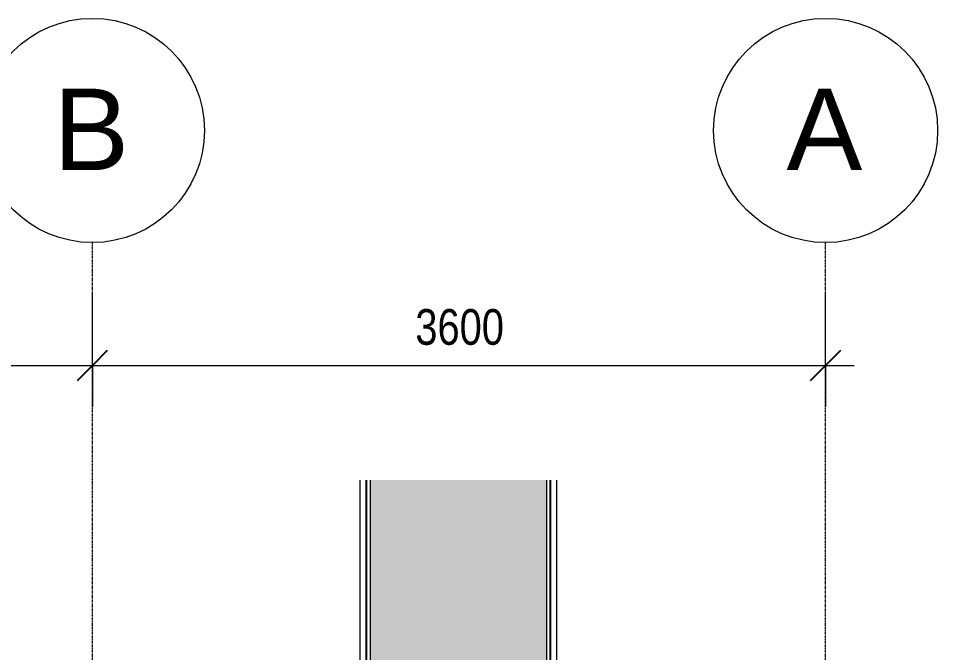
# Model space of a CAD drawing. Header units: millimetres. Extents: x -12186 to 152825, y -4386 to 9463.
# Drawn here: x 65607 to 70120, y 6074 to 9185 of the extents above; entities that cross this region are included whole.
import ezdxf

# ---------------------------------------------------------------- set-up
doc = ezdxf.new("R2010")
doc.units = ezdxf.units.MM
doc.linetypes.add('Grid Line', pattern=[22.225, 12.7, -3.175, 3.175, -3.175])
for name, color, linetype, lineweight in [('A-ANNO-DIMS', 211, 'Continuous', 5), ('A-ANNO-DIMS-100', 211, 'Continuous', 5), ('A-GLAZ', 151, 'Continuous', 9), ('I-WALL', 2, 'Continuous', 9), ('S-GRID', 1, 'Continuous', 5), ('S-GRID-IDEN', 1, 'Continuous', 5)]:
    doc.layers.add(name, color=color, linetype=linetype, lineweight=lineweight)
doc.styles.add('Arial_1', font='arial.ttf', dxfattribs={"height": 400})
doc.styles.add('Arial_3', font='arial.ttf', dxfattribs={"width": 0.8, "height": 175})
doc.dimstyles.new('SVA_Arc_Length-1_8mm_BLUE', dxfattribs={"dimscale": 304.8, "dimtxt": 178.545395, "dimasz": 0.492126, "dimexe": 0.656168, "dimexo": 0.0625, "dimgap": 0.164042, "dimtad": 1, "dimdec": 0, "dimrnd": 5, "dimzin": 0, "dimdsep": 46, "dimtxsty": 'Arial_3', "dimblk1": 'OBLIQUE', "dimblk2": 'OBLIQUE', "dimsah": 1, "dimcen": 0.09, "dimdle": 0.459318, "dimazin": 0, "dimtfac": 1, "dimtdec": 4, "dimtix": 1, "dimtmove": 0, "dimatfit": 3, "dimfxl": 1.148294, "dimfxlon": 1, "dimtvp": 1, "dimtfill": 1, "dimtolj": 1, "dimtzin": 0, "dimarcsym": 2})

# ---------------------------------------------------------------- blocks, each defined once
blk = doc.blocks.new('Window Aluminium Fixed 1 - Type 1-V219-Section B-B')
at = {"layer": 'A-GLAZ', "lineweight": 5}
blk.add_hatch(color=256, dxfattribs=at).paths.add_polyline_path([(2539.2, 5932.5), (3406.1, 5932.5), (3406.1, 6919.9), (2539.2, 6919.9), (2539.2, 6064.8)])
for p, q in [((2520.2, 5913.4), (2520.2, 6919.9)), ((2521.2, 6919.9), (2521.2, 5914.4)), ((2539.2, 6919.9), (2539.2, 5932.5)), ((3406.1, 6919.9), (3406.1, 5932.5)), ((3424.2, 5914.4), (3424.2, 6919.9)), ((3425.2, 6919.9), (3425.2, 5913.4)), ((3425.2, 5913.4), (2520.2, 5913.4)), ((2539.2, 5932.5), (2521.2, 5914.4)), ((2521.2, 5914.4), (3424.2, 5914.4)), ((2539.2, 5932.5), (3406.1, 5932.5)), ((3406.1, 5932.5), (3424.2, 5914.4))]:
    blk.add_line(p, q, dxfattribs=at)
blk = doc.blocks.new('Grid - M_Grid Head - Circle-13408-Section B-B')
at = {"layer": 'S-GRID-IDEN'}
blk.add_circle((-896.3, 8635.3), 550, dxfattribs=at)
blk = doc.blocks.new('DIMBLOCK26-Section B-B')
at = {"layer": 'A-ANNO-DIMS-100'}
for p, q in [((62369.9, 7481.7), (62369.9, 7831.7)), ((65969.9, 7481.7), (65969.9, 7831.7)), ((62369.9, 7481.7), (65969.9, 7481.7)), ((62369.9, 7481.7), (62369.9, 7281.7)), ((65969.9, 7481.7), (65969.9, 7281.7))]:
    blk.add_line(p, q, dxfattribs=at)
at = {"layer": 'A-ANNO-DIMS-100', "lineweight": 25}
for p, q in [((62369.9, 7481.7), (62444.9, 7556.7)), ((65969.9, 7481.7), (66044.9, 7556.7)), ((62369.9, 7481.7), (62294.9, 7406.7)), ((65969.9, 7481.7), (65894.9, 7406.7))]:
    blk.add_line(p, q, dxfattribs=at)
at = {"layer": 'A-ANNO-DIMS-100', "color": 0, "insert": (63955.6, 7758.9), "char_height": 175, "width": 514.211, "attachment_point": 1, "line_spacing_factor": 0.941778, "style": 'Arial_3', "bg_fill": 3, "box_fill_scale": 1.25, "bg_fill_color": 256, "bg_fill_true_color": 13158600, "bg_fill_transparency": 0}
blk.add_mtext('3600', dxfattribs=at)
blk = doc.blocks.new('_Oblique')
at = {"color": 0, "linetype": 'ByBlock', "lineweight": -2}
blk.add_line((-0.5, -0.5), (0.5, 0.5), dxfattribs=at)
blk = doc.blocks.new('DIMBLOCK27-Section B-B')
at = {"layer": 'A-ANNO-DIMS-100'}
for p, q in [((65969.9, 7481.7), (65969.9, 7831.7)), ((69569.9, 7481.7), (69569.9, 7831.7)), ((65969.9, 7481.7), (69709.9, 7481.7)), ((65969.9, 7481.7), (65969.9, 7281.7)), ((69569.9, 7481.7), (69569.9, 7281.7))]:
    blk.add_line(p, q, dxfattribs=at)
at = {"layer": 'A-ANNO-DIMS-100', "lineweight": 25}
for p, q in [((65969.9, 7481.7), (66044.9, 7556.7)), ((69569.9, 7481.7), (69644.9, 7556.7)), ((65969.9, 7481.7), (65894.9, 7406.7)), ((69569.9, 7481.7), (69494.9, 7406.7))]:
    blk.add_line(p, q, dxfattribs=at)
at = {"layer": 'A-ANNO-DIMS-100', "color": 0, "insert": (67555.6, 7758.9), "char_height": 175, "width": 514.211, "attachment_point": 1, "line_spacing_factor": 0.941778, "style": 'Arial_3', "bg_fill": 3, "box_fill_scale": 1.25, "bg_fill_color": 256, "bg_fill_true_color": 13158600, "bg_fill_transparency": 0}
blk.add_mtext('3600', dxfattribs=at)

msp = doc.modelspace()

# ---------------------------------------------------------------- linework, layer by layer
at = {"layer": 'I-WALL'}
for p, q in [((67284.4, 5883.4), (67284.4, 6919.9)), ((68249.4, 6919.9), (68249.4, 5883.4))]:
    msp.add_line(p, q, dxfattribs=at)
at = {"layer": 'S-GRID', "linetype": 'Grid Line'}
for p, q in [((65969.9, -1058.6), (65969.9, 8085.3)), ((69569.9, -1058.6), (69569.9, 8085.3))]:
    msp.add_line(p, q, dxfattribs=at)

# ---------------------------------------------------------------- block references
at = {"layer": 'A-GLAZ', "lineweight": 5}
msp.add_blockref('Window Aluminium Fixed 1 - Type 1-V219-Section B-B', (64794.2, 0), dxfattribs=at)
at = {"layer": 'S-GRID-IDEN'}
for p in [(66866.2, 0), (70466.2, 0)]:
    msp.add_blockref('Grid - M_Grid Head - Circle-13408-Section B-B', p, dxfattribs=at)

# ---------------------------------------------------------------- next in the draw order: texts
at = {"layer": 'S-GRID-IDEN', "char_height": 400, "width": 456.962, "attachment_point": 1, "style": 'Arial_1', "bg_fill": 3, "box_fill_scale": 1.25, "bg_fill_color": 256, "bg_fill_true_color": 13158600, "bg_fill_transparency": 0}
for s, insert in [('B', (65777.7, 8840.9)), ('A', (69377.7, 8840.9))]:
    msp.add_mtext(s, dxfattribs=dict(at, insert=insert))

# ---------------------------------------------------------------- next in the draw order: dimensions: what is measured, and where the dimension line sits
at = {"layer": 'A-ANNO-DIMS'}
dim = msp.add_linear_dim(base=(65969.9, 7481.7), p1=(62369.9, 7831.7), p2=(65969.9, 7831.7), dimstyle='SVA_Arc_Length-1_8mm_BLUE', override={"dimpost": '<>', "dimfxl": 3600}, dxfattribs=at)
dim.commit()
dim.dimension.update_dxf_attribs({"geometry": 'DIMBLOCK26-Section B-B', "text_midpoint": (64169.9, 7621.1)})

# ---------------------------------------------------------------- next in the draw order: dimensions: what is measured, and where the dimension line sits
dim = msp.add_linear_dim(base=(69569.9, 7481.7), p1=(65969.9, 7831.7), p2=(69569.9, 7831.7), dimstyle='SVA_Arc_Length-1_8mm_BLUE', override={"dimpost": '<>', "dimfxl": 3600}, dxfattribs=at)
dim.commit()
dim.dimension.update_dxf_attribs({"geometry": 'DIMBLOCK27-Section B-B', "text_midpoint": (67769.9, 7621.1)})

doc.saveas('drawing.dxf')
